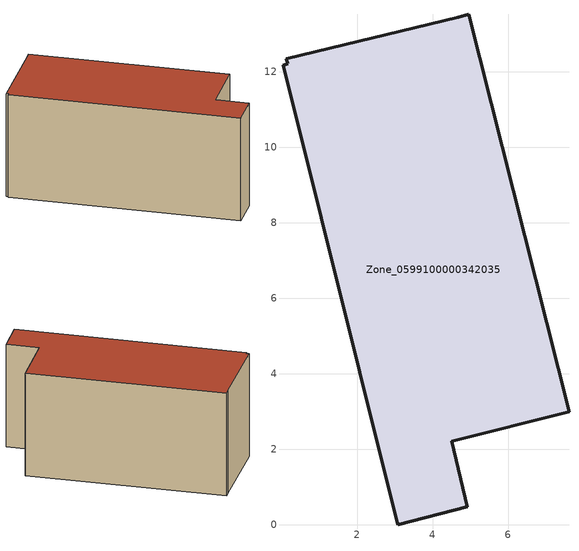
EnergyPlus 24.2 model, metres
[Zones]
Zone_0599100000342035
 floor ground (C_G): 0.03,12.17 0.16,12.21 0.12,12.34 4.67,13.44 4.96,13.51 7.61,2.98 4.5,2.2 4.92,0.47 3.07,0 z0
 wall outside (C_F): 0.03,12.17 3.07,0 4.92,0.47 4.5,2.2 7.61,2.98 4.96,13.51 4.67,13.44 0.12,12.34 0.16,12.21 0.03,12.17 z0:5.96
 roof outside (C_R): 0.16,12.21 0.03,12.17 3.07,0 4.92,0.47 4.5,2.2 7.61,2.98 4.96,13.51 4.67,13.44 0.12,12.34 z5.96
[BUILDING]
Pand.0599100000342035: North Axis=0; Terrain=City; Loads Convergence Tolerance Value=0.04; Temperature Convergence Tolerance Value=0.4; Solar Distribution=FullExterior; Maximum Number of Warmup Days=25; Minimum Number of Warmup Days=1
[Site:Location]
Rotterdam.The.Hague.AP_ZH_NLD Design_Conditions: Latitude=51.96; Longitude=4.45; Time Zone=1; Elevation=-4.5
[SITE:GROUNDTEMPERATURE:BUILDINGSURFACE]
18, 18, 18, 18, 18, 18, 18, 18, 18, 18, 18, 18
[MATERIAL] Thermal Absorptance=0.9; Solar Absorptance=0.7; Visible Absorptance=0.7
Name | Roughness | Thickness | Conductivity | Density | Specific Heat
G.TI.1992-2005 | MediumSmooth | 0.15 | 0.06 | 540 | 1210
F.TI.1992-2005 | Rough | 0.3 | 0.12 | 1920 | 840
R.TI.1992-2005 | MediumRough | 0.2 | 0.08 | 1500 | 1000
[CONSTRUCTION]
C_G: G.TI.1992-2005
C_F: F.TI.1992-2005
C_R: R.TI.1992-2005
[ZONE]
Zone_0599100000342035: Type=1; Multiplier=1; Ceiling Height=Autocalculate; Volume=Autocalculate; Floor Area=autocalculate; Part of Total Floor Area=Yes
[ZONEINFILTRATION:DESIGNFLOWRATE]
Infil_Zone_0599100000342035: Zone or ZoneList or Space or SpaceList=Zone_0599100000342035; Schedule=AlwaysOn; Design Flow Rate Calculation Method=Flow/Area; Flow Rate per Floor Area=0.0015; Constant Term Coefficient=1; Temperature Term Coefficient=0; Velocity Term Coefficient=0; Velocity Squared Term Coefficient=0
[HVACTEMPLATE:ZONE:IDEALLOADSAIRSYSTEM]
Zone_0599100000342035: Maximum Heating Supply Air Temperature=50; Minimum Cooling Supply Air Temperature=13; Maximum Heating Supply Air Humidity Ratio=0.0156; Minimum Cooling Supply Air Humidity Ratio=0.0077; Heating Limit=NoLimit; Cooling Limit=NoLimit; Dehumidification Control Type=ConstantSensibleHeatRatio; Cooling Sensible Heat Ratio=0.7; Dehumidification Setpoint=60; Humidification Control Type=None; Humidification Setpoint=30; Outdoor Air Method=None; Outdoor Air Flow Rate per Person=0.00944; Outdoor Air Flow Rate per Zone Floor Area=0; Outdoor Air Flow Rate per Zone=0; Demand Controlled Ventilation Type=None; Outdoor Air Economizer Type=NoEconomizer; Heat Recovery Type=None; Sensible Heat Recovery Effectiveness=0.7; Latent Heat Recovery Effectiveness=0.65
[ZONECONTROL:THERMOSTAT]
ThermostatControl_Zone_0599100000342035: Zone or ZoneList=Zone_0599100000342035; Control Type Schedule=DualSetpointControlType; Control 1=Thermostat_Zone_0599100000342035; Temperature Difference Between Cutout And Setpoint=0
[THERMOSTATSETPOINT:DUALSETPOINT]
Thermostat_Zone_0599100000342035: Heating Setpoint Temperature Schedule=HeatingSetpoint_Zone_0599100000342035; Cooling Setpoint Temperature Schedule=CoolingSetpoint_Zone_0599100000342035
[SCHEDULE:COMPACT]
HeatingSetpoint_Zone_0599100000342035: Through: 12/31, For: AllDays, Until: 24:00, 21
CoolingSetpoint_Zone_0599100000342035: Through: 12/31, For: AllDays, Until: 24:00, 24
DualSetpointControlType: Through: 12/31, For: AllDays, Until: 24:00, 4
AlwaysOn: Through: 12/31, For: AllDays, Until: 24:00, 1
